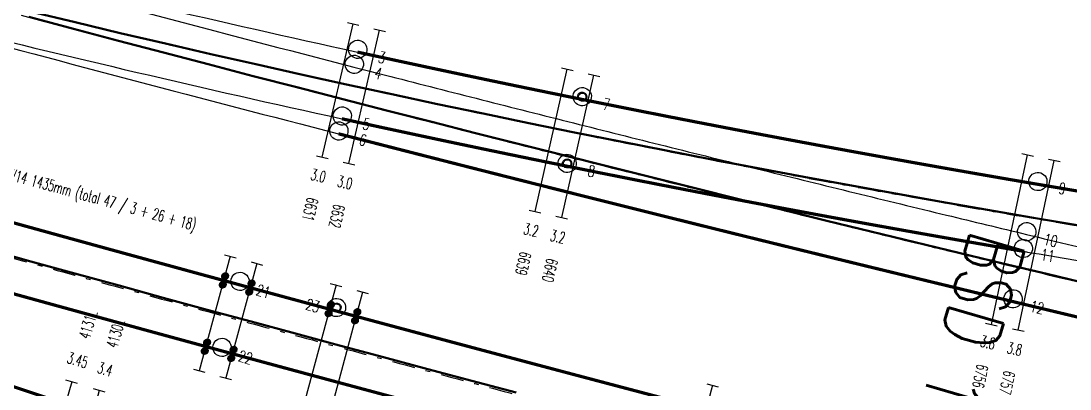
# Model space of a CAD drawing. Extents: x 2687065 to 2691361, y 1253360 to 1255888.
# Drawn here: x 2689300.97 to 2689323.92, y 1254915.55 to 1254923.6 of the extents above; entities that cross this region are included whole.
import ezdxf
from ezdxf.enums import TextEntityAlignment as Align

# ---------------------------------------------------------------- set-up
doc = ezdxf.new("R2010")
doc.units = 0
doc.header["$MEASUREMENT"] = 0
doc.linetypes.add('STRICHPUNKT', pattern=[1, 0.5, -0.25, 0, -0.25])
for name, color, linetype in [('A-GL-0015-_____', 1, 'STRICHPUNKT'), ('A-HS-0016-_____', 1, 'STRICHPUNKT'), ('A-HS-0017-_____', 1, 'STRICHPUNKT'), ('A-N1-0017-_____', 1, 'STRICHPUNKT'), ('BS-TR-A-Gleisstrang-LinieGeometrie', 7, 'Continuous'), ('BS-TR-A-Weiche-Kurzbezeichnung', 7, 'Continuous'), ('L-GL-0015-_____', 2, 'Continuous'), ('L-HS-0016-_____', 4, 'Continuous'), ('L-HS-0017-_____', 4, 'Continuous'), ('L-N1-0017-_____', 3, 'Continuous'), ('L-ST-0015-_____', 7, 'Continuous'), ('L-ST-0017-_____', 7, 'Continuous'), ('P-OF-0015-_____', 7, 'Continuous'), ('S-ON-0015-_____', 7, 'Continuous'), ('S-ON-0016-_____', 7, 'Continuous'), ('S-ON-0017-_____', 7, 'Continuous'), ('T-00', 7, 'Continuous'), ('T-SS-0015-_____', 7, 'Continuous'), ('T-SS-0016-_____', 7, 'Continuous'), ('T-SS-0017-_____', 7, 'Continuous'), ('T-ST', 7, 'Continuous')]:
    doc.layers.add(name, color=color, linetype=linetype)
doc.layers.get('P-OF-0015-_____').off()
doc.styles.add('R6', font='simplex.shx', dxfattribs={"width": 0.6})
doc.styles.add('R7', font='simplex.shx', dxfattribs={"width": 0.7})
doc.styles.add('SUPPRIME', font='simplex.shx', dxfattribs={"width": 0.75})

# ---------------------------------------------------------------- blocks, each defined once
blk = doc.blocks.new('WeiVlpSchwelleL')
at = {"color": 7}
for p, q in [((-0.4999999999999905, -0.1300000000000073), (-0.4999999999999832, 0.1299999999999694)), ((0.5000000000000135, -0.130000000000005), (0.5000000000000135, 0.1299999999999717))]:
    blk.add_line(p, q, dxfattribs=at)
at = {"color": 0, "linetype": 'ByBlock', "lineweight": -2}
blk.add_line((-0.4999999999999868, -1.183033536314004e-14), (0.5000000000000118, 4.669396854307774e-15), dxfattribs=at)
at = {"style": 'R6', "width": 0.6}
blk.add_attdef('LAENGE', text='', height=0.25, rotation=89.99999999999999, dxfattribs=at).set_placement((-1.229737067022953, 0.007106245459261308, 6e-06), align=Align.MIDDLE)
at = {"style": 'R6', "width": 0.6, "flags": 1}
for tag, p in [('WVP-SKML', (-5, 0, 2e-06)), ('WVP-SKMR', (3, 0, 2e-06))]:
    blk.add_attdef(tag, text='', height=0.25, rotation=180, dxfattribs=at).set_placement(p, align=Align.MIDDLE_CENTER)
at = {"style": 'R6', "width": 0.6}
blk.add_attdef('BEZEICHNUNG', text='', height=0.25, rotation=180, dxfattribs=at).set_placement((-2.249999999999987, -5.373479439185756e-14, 2), align=Align.MIDDLE_LEFT)
at = {"style": 'R6', "width": 0.6, "flags": 1}
blk.add_attdef('VERSCHIEBUNG', text='', height=0.25, rotation=180, dxfattribs=at).set_placement((-1.470197398034461, -5.373479439185758e-14, 2), align=Align.MIDDLE_LEFT)
for tag, p in [('VERKLINKS', (-0.8749999999999833, -5.426408495180606e-14, 2e-06)), ('VERKRECHTS', (0.8611075787621026, -8.736039560677224e-05, 2e-06))]:
    blk.add_attdef(tag, text='', height=0.25, rotation=180, dxfattribs=at).set_placement(p, align=Align.MIDDLE)
at = {"color": 1, "extrusion": (-1, -6.123233995736769e-17, 1.224646799147353e-16), "style": 'R6', "width": 0.6, "flags": 8}
blk.add_attdef('WVP-ANL', text='', height=0.25, rotation=270, dxfattribs=at).set_placement((1.179971919316135e-14, -7.187955122291877e-15, 0.4999999999999868), align=Align.MIDDLE)
at = {"color": 1, "extrusion": (1, -1.608122649676636e-16, 1.224646799147353e-16), "style": 'R6', "width": 0.6, "flags": 8}
blk.add_attdef('WVP-ANR', text='', height=0.25, rotation=270, dxfattribs=at).set_placement((-1.65451836612779e-14, -4.265120563609635e-14, 0.50000000000001), align=Align.MIDDLE)
blk = doc.blocks.new('st_Norm_a')
at = {"color": 0, "linetype": 'ByBlock', "lineweight": -2}
blk.add_circle((0, 0, 1), 0.2, dxfattribs=at)
at = {"layer": 'T-ST', "color": 0, "linetype": 'ByBlock', "lineweight": -2, "style": 'R7', "width": 0.7}
blk.add_attdef('WVP-STNR', text='', height=0.25, dxfattribs=at).set_placement((0.55, 0), align=Align.MIDDLE)
blk = doc.blocks.new('VisualisierungSpannklemmeGelb')
at = {"linetype": 'ByBlock', "lineweight": -2}
h = blk.add_hatch(dxfattribs=at)
h.set_pattern_fill('ANSI31', color=0, scale=0.005, style=0)
h.set_pattern_definition([(45, (-0.0965000000000017, 1.706967900361178e-15), (-0.0004419417382415922, 0.0004419417382415923), [])])
h.paths.add_polyline_path([(-0.0215000000000017, 1.706967900361178e-15, 1), (-0.1715000000000017, 1.706967900361178e-15, 1)])
h = blk.add_hatch(dxfattribs=at)
h.set_pattern_fill('ANSI31', color=0, scale=0.005, style=0)
h.set_pattern_definition([(45, (0.09649999999999831, 1.706967900361178e-15), (-0.0004419417382415922, 0.0004419417382415923), [])])
h.paths.add_polyline_path([(0.1714999999999983, 1.706967900361178e-15, 1), (0.02149999999999831, 1.706967900361178e-15, 1)])
blk = doc.blocks.new('pla_Bef-WsSkl1K')
blk.add_lwpolyline([(-0.1, -0.1), (0.1, -0.1), (0.1, 0.1), (-0.1, 0.1)], close=True)
at = {"layer": 'T-00'}
blk.add_blockref('VisualisierungSpannklemmeGelb', (0, 0), dxfattribs=at)
at = {"style": 'R7', "width": 0.7}
blk.add_attdef('WVP-PLNR', text='', height=0.2, dxfattribs=at).set_placement((0, 0), align=Align.MIDDLE_LEFT)
at = {"style": 'R7', "width": 0.7, "flags": 1}
for tag, p in [('WVP-PLDI', (0.4400000000000003, -0.2)), ('WVP-PLSP', (0.4771428571428575, -0.4)), ('WVP-PLFK', (0.4714285714285725, -0.6))]:
    blk.add_attdef(tag, text='', height=0.2, dxfattribs=at).set_placement(p, align=Align.MIDDLE)
blk = doc.blocks.new('st_Isol6_a')
at = {"color": 0, "linetype": 'ByBlock', "lineweight": -2}
for radius in [0.2, 0.1, 0.08]:
    blk.add_circle((0, 0, 1), radius, dxfattribs=at)
at = {"layer": 'T-ST', "color": 0, "linetype": 'ByBlock', "lineweight": -2, "style": 'R7', "width": 0.7, "flags": 8}
blk.add_attdef('WVP-STNR', text='', height=0.25, dxfattribs=at).set_placement((0.55, 0), align=Align.MIDDLE)
blk = doc.blocks.new('WeiVlpSchwelleR')
at = {"color": 7}
for p, q in [((-0.4999999999999886, -0.1300000000000048), (-0.4999999999999886, 0.1299999999999719)), ((0.5000000000000153, -0.1300000000000075), (0.5000000000000082, 0.1299999999999692))]:
    blk.add_line(p, q, dxfattribs=at)
at = {"color": 0, "linetype": 'ByBlock', "lineweight": -2}
blk.add_line((0.5000000000000118, -1.201402631621339e-14), (-0.4999999999999868, 4.853087807381139e-15), dxfattribs=at)
at = {"style": 'R6', "width": 0.6}
blk.add_attdef('LAENGE', text='', height=0.25, rotation=90, dxfattribs=at).set_placement((1.229737067022978, 0.007106245459260857, 6e-06), align=Align.MIDDLE)
at = {"style": 'R6', "width": 0.6, "flags": 1}
for tag, p in [('WVP-SKML', (-3, -5.426215032855453e-14, 2e-06)), ('WVP-SKMR', (5, -5.426215032855453e-14, 2e-06))]:
    blk.add_attdef(tag, text='', height=0.25, rotation=180, dxfattribs=at).set_placement(p, align=Align.MIDDLE_CENTER)
for tag, rotation, p in [('VERKLINKS', 180, (-0.8611075787620777, -8.73603956063954e-05, 2e-06)), ('VERKRECHTS', 179.9999999999973, (0.8750000000000082, -5.459328261269093e-14, 2e-06))]:
    blk.add_attdef(tag, text='', height=0.25, rotation=rotation, dxfattribs=at).set_placement(p, align=Align.MIDDLE)
at = {"color": 1, "extrusion": (-1, 1.836970198721029e-16, 1.224646799147353e-16), "style": 'R6', "width": 0.6, "flags": 8}
blk.add_attdef('WVP-ANL', text='', height=0.25, rotation=270, dxfattribs=at).set_placement((1.829950611378862e-14, -6.12323399573665e-17, 0.4999999999999904), align=Align.MIDDLE)
at = {"style": 'R6', "width": 0.6, "flags": 1}
blk.add_attdef('VERSCHIEBUNG', text='', height=0.25, rotation=179.9999999999999, dxfattribs=at).set_placement((1.75503510535756, -5.395683899678261e-14, 2.000000000057511e-06), align=Align.MIDDLE_LEFT)
at = {"color": 1, "extrusion": (1, -1.83697019872103e-16, 3.374459510989179e-32), "style": 'R6', "width": 0.6, "flags": 8}
blk.add_attdef('WVP-ANR', text='', height=0.25, rotation=270, dxfattribs=at).set_placement((-1.90594986648479e-14, -7.137320858570557e-15, 0.5000000000000118), align=Align.MIDDLE)
at = {"style": 'R6', "width": 0.6}
blk.add_attdef('BEZEICHNUNG', text='', height=0.25, rotation=180, dxfattribs=at).set_placement((3.371428571428583, -5.426215032855453e-14, 2.000000000057511e-06), align=Align.MIDDLE_LEFT)

msp = doc.modelspace()

# ---------------------------------------------------------------- linework, layer by layer
at = {"layer": 'A-GL-0015-_____', "extrusion": (0.01804329580227478, 0.0724631591215498, 0.9972078670200696), "elevation": 139912.5850883046, "flags": 128}
msp.add_lwpolyline([(-2306375.860925438, -1862282.304916803, 0.003607865654043509), (-2306388.834824676, -1862281.695972341, 0.0005778882366978131), (-2306390.938590927, -1862281.614882477, 0.0005640373837236005), (-2306393.04253691, -1862281.538597507, 0.0005501865310880182), (-2306395.146647687, -1862281.467001255, 0.0005363356787352098), (-2306397.2509091, -1862281.399977494, 0.0005224848264887163), (-2306399.355307747, -1862281.337409949, 0.000508633974426861), (-2306401.459830968, -1862281.279182303, 0.0004947831227551143), (-2306403.564466825, -1862281.2251782, 0.0004809322710308942), (-2306405.669204077, -1862281.175281247, 0.0004670814196756011), (-2306407.774032172, -1862281.129375021, 0.0004532305682466667), (-2306409.878941214, -1862281.087343066, 0.0004393797171654458), (-2306411.983921956, -1862281.049068903, 0.000425528866205388), (-2306414.088965773, -1862281.014436027, 0.0004116780155718247), (-2306416.194064645, -1862280.983327911, 0.0003978271650381603), (-2306418.299211137, -1862280.955628012, 0.0003839763143777667), (-2306420.404398384, -1862280.931219766, 0.0003701254642280183), (-2306422.509620063, -1862280.909986597, 0.0003562746139303033), (-2306424.614870382, -1862280.891811915, 0.000342423763905985), (-2306426.720144058, -1862280.87657912, 0.0003285729141444139), (-2306428.825436292, -1862280.864171602, 0.0003147220642029705), (-2306430.93074276, -1862280.85447274, 0.000300871214719114), (-2306433.036059585, -1862280.84736591, 0.0002870203650340875), (-2306435.141383322, -1862280.84273448, 0.0002731695155693189), (-2306437.246710938, -1862280.840461815, 0.0002593186663141821), (-2306439.352039791, -1862280.840431275, 0.0002454678170420386), (-2306441.457367611, -1862280.842526217, 0.0002316169679582705), (-2306443.562692484, -1862280.846629998, 0.000217766119052233), (-2306445.668012826, -1862280.852625972, 0.0002039152698813173), (-2306447.773327372, -1862280.860397492, 0.0001900644212988732), (-2306449.878635147, -1862280.869827912, 0.0001762135724302912), (-2306451.983935457, -1862280.880800585, 0.0001623627236969281), (-2306454.08922786, -1862280.893198865, 0.0001485118746561659), (-2306456.194512154, -1862280.906906107, 0.0001346610261611838), (-2306458.299788353, -1862280.921805665, 0.0001208101782019989), (-2306460.405056668, -1862280.937780896, 0.0001069593294711759), (-2306462.510317494, -1862280.954715158, 9.310848082247697e-05), (-2306464.615571377, -1862280.972491808, 7.925763224524444e-05), (-2306466.720819011, -1862280.990994205, 6.540678372883944e-05), (-2306468.826060446, -1862281.010163099, 6.111675872858242e-05), (-2306471.026168179, -1862281.03068374, 6.111675872858242e-05)], format="xyb", dxfattribs=at)
at = {"layer": 'A-HS-0016-_____', "extrusion": (0.01187098449345872, 0.06030678037094123, 0.9981092986083474), "elevation": 108058.6567406981, "flags": 128}
msp.add_lwpolyline([(-2396314.967002189, -1747350.58361927, -0.01327377950092255), (-2396288.598400616, -1747353.620325998)], format="xyb", dxfattribs=at)
at = {"layer": 'A-HS-0017-_____', "extrusion": (0.007932368220953155, 0.05957805118444077, 0.9981921324832567), "elevation": 96552.05318200357, "flags": 128}
msp.add_lwpolyline([(-2500143.770633104, -1595958.177352654, 0.005561663456612552), (-2500162.895219587, -1595955.677917905, 0.0005904415350529665), (-2500164.952388998, -1595955.434773763, 0.0005766940764613905), (-2500167.01012039, -1595955.196432267, 0.0005629466180862063), (-2500169.068389705, -1595954.962781533, 0.0005491991599312885), (-2500171.127173657, -1595954.73370956, 0.0005354517020494657), (-2500173.18644971, -1595954.509104245, 0.0005217042441526011), (-2500175.246196067, -1595954.288853377, 0.0005079567865400952), (-2500177.306391642, -1595954.072844652, 0.0004942093292015613), (-2500179.367016051, -1595953.860965672, 0.0004804618721267446), (-2500181.428049588, -1595953.653103953, 0.000466714414975924), (-2500183.489473207, -1595953.449146926, 0.0004529669581778496), (-2500185.55126278, -1595953.248989383)], format="xyb", dxfattribs=at)
at = {"layer": 'A-N1-0017-_____', "extrusion": (0.007932368220953155, 0.05957805118444077, 0.9981921324832567), "elevation": 96552.0531820036, "flags": 128}
msp.add_lwpolyline([(-2500143.770633104, -1595958.177352654, 0.01520250774616116), (-2500162.932191363, -1595956.047990218, 0.001605019221573569), (-2500164.9705563, -1595955.890723822, 0.001591607687177336), (-2500167.009885074, -1595955.74649232, 0.001578196153257856), (-2500169.050087289, -1595955.615192159, 0.001564784619973102), (-2500171.091074595, -1595955.496719127, 0.001551373087257246), (-2500173.132760678, -1595955.390968377, 0.001537961555101283), (-2500175.175061239, -1595955.297834455, 0.001524550023495265), (-2500177.217893991, -1595955.217211328, 0.001511138492429794), (-2500179.261181705, -1595955.149009224, 0.0004956217801453381), (-2500181.392436054, -1595955.086540687, 0.0004810373913329801), (-2500183.523808379, -1595955.028235283, 0.0004664530025032431), (-2500185.655284529, -1595954.973960656)], format="xyb", dxfattribs=at)
at = {"layer": 'BS-TR-A-Gleisstrang-LinieGeometrie', "color": 2, "lineweight": 50, "true_color": 0xffff00}
for points in [[(2689301.16456294, 1254923.80606393, 454.419244802335), (2689302.15166796, 1254923.5685923, 454.424538806099), (2689303.13952819, 1254923.33428214, 454.429672497148), (2689304.12813351, 1254923.10313586, 454.434645875868), (2689305.11747379, 1254922.87515583, 454.43945894263), (2689306.10753889, 1254922.65034438, 454.4441116977951), (2689307.09831866, 1254922.42870382, 454.448604141709), (2689308.08980294, 1254922.21023642, 454.4529362747099), (2689309.08198157, 1254921.99494441, 454.457108097121), (2689309.08198, 1254921.99495, 454.4571099999999), (2689310.08104318, 1254921.78154367, 454.4611460301099), (2689311.08078585, 1254921.57134355, 454.465047076165), (2689312.08119495, 1254921.3643384, 454.468918534309), (2689313.08225755, 1254921.16051692, 454.4727788893341), (2689314.08396081, 1254920.95986776, 454.476628141239), (2689315.08629206, 1254920.76237951, 454.480466290036), (2689316.08923869, 1254920.56804069, 454.484293335733), (2689317.09278827, 1254920.37683977, 454.488109278312), (2689318.09692845, 1254920.18876518, 454.491914117781), (2689319.10164701, 1254920.00380528, 454.495707854141), (2689320.10693187, 1254919.82194839, 454.4994904874019), (2689321.11277103, 1254919.64318275, 454.503262017554), (2689322.11915264, 1254919.46749658, 454.507022444597), (2689323.12606496, 1254919.29487804, 454.510771768552), (2689324.13349637, 1254919.12531523, 454.5145099893979)], [(2689301.13594359, 1254923.68530681, 454.428973651058), (2689302.11751197, 1254923.4248347, 454.436113275878), (2689303.09938477, 1254923.1655125, 454.443252900698), (2689304.08156065, 1254922.90734057, 454.450392525517), (2689305.06403826, 1254922.65031926, 454.457532150337), (2689306.04681625, 1254922.39444894, 454.464671775157), (2689307.02989327, 1254922.13972995, 454.471811399977), (2689308.01326798, 1254921.88616263, 454.478951024797), (2689308.99693903, 1254921.63374734, 454.486090649616), (2689308.99694, 1254921.63375, 454.48609), (2689309.95642055, 1254921.38872819, 454.4930519788469), (2689310.91617726, 1254921.14479038, 454.500013957694), (2689311.87620587, 1254920.90192481, 454.5069759365419), (2689312.83650214, 1254920.66011972, 454.513937915389), (2689313.79706186, 1254920.41936334, 454.520899894236), (2689314.75788089, 1254920.17964387, 454.5278618730829), (2689315.71895509, 1254919.94094952, 454.53482385193), (2689316.6802804, 1254919.70326848, 454.541785830777), (2689317.64185276, 1254919.46658892, 454.548747809625), (2689318.60366818, 1254919.23089901, 454.555709788472), (2689319.56572268, 1254918.99618692, 454.562671767319), (2689320.52801234, 1254918.76244079, 454.569633746166), (2689321.49053325, 1254918.52964876, 454.576595725013), (2689322.45328156, 1254918.29779897, 454.583557703861), (2689323.41625345, 1254918.06687953, 454.590519682708), (2689324.37944512, 1254917.83687855, 454.597481661555)], [(2689300.21866139, 1254918.6056036, 454.730715361295), (2689301.18262774, 1254918.33960365, 454.735093440708), (2689302.14684267, 1254918.07450618, 454.739328660835), (2689303.11130204, 1254917.81029938, 454.743421021935), (2689304.07600173, 1254917.54697142, 454.7473705242591), (2689305.04093766, 1254917.28451045, 454.751177168049), (2689306.00610578, 1254917.02290461, 454.754840953537), (2689306.97150207, 1254916.76214205, 454.758361880948), (2689307.93712255, 1254916.50221089, 454.761739950498), (2689308.90296326, 1254916.24309926, 454.764975162394), (2689309.86902028, 1254915.98479526, 454.768067516833), (2689310.83528971, 1254915.727287, 454.771017014004), (2689311.80176769, 1254915.47056257, 454.7738236540901)]]:
    msp.add_polyline3d(points, dxfattribs=at)
at = {"layer": 'L-GL-0015-_____', "lineweight": 70, "extrusion": (0.01804329580227478, 0.0724631591215498, 0.9972078670200696), "const_width": 0.06999999999999999, "elevation": 139912.5850883046, "flags": 128}
for points in [[(-2306391.791681806, -1862282.333877219, 0.0003426647112243681), (-2306393.068867069, -1862282.28813518, 0.0005501865310880239), (-2306395.171328242, -1862282.216595059, 0.0005363356787351854), (-2306397.273981464, -1862282.14962252, 0.0005224848264886795), (-2306399.376813349, -1862282.087101558, 0.0005086339744266406), (-2306401.479811253, -1862282.028916114, 0.0004947831227551569), (-2306403.582963248, -1862281.974950087, 0.0004809322710310534), (-2306405.68625811, -1862281.925087329, 0.0003747223919339519), (-2306407.373754346, -1862281.887971235, 0.0003747223919339519)], [(-2306391.737368735, -1862280.834860791, 0.0003425570477723124), (-2306393.01620675, -1862280.789059834, 0.000550186531088028), (-2306395.121967132, -1862280.717407451, 0.0005363356787351889), (-2306397.227836736, -1862280.650332467, 0.0005224848264886707), (-2306399.333802145, -1862280.587718339, 0.000508633974426637), (-2306401.439850684, -1862280.529448492, 0.0004947831227551638), (-2306403.5459704, -1862280.475406313, 0.0004809322710310472), (-2306405.652150045, -1862280.425475166, 0.0003747962225624069), (-2306407.342227003, -1862280.388302559, 0.0003747962225624069)], [(-2306407.373754346, -1862281.887971235, 9.235901196704271e-05), (-2306407.789685293, -1862281.879211656, 0.0004532305682465751), (-2306409.893234915, -1862281.837206847, 0.000439379717165602), (-2306411.996897736, -1862281.798956648, 0.0004255288662052461), (-2306414.100665139, -1862281.764344771, 0.0004116780155720083), (-2306416.204529112, -1862281.733254904, 0.0003978271650381284), (-2306418.308482227, -1862281.705570707, 0.0003839763143777807), (-2306420.412517622, -1862281.681175816, 0.0002611255841335108), (-2306421.896976752, -1862281.665879984, 0.0002611255841335108)], [(-2306407.342227003, -1862280.388302559, 9.228518081283511e-05), (-2306407.758379049, -1862280.379538385, 0.0004532305682465876), (-2306409.864647512, -1862280.337479285, 0.0004393797171655864), (-2306411.970946176, -1862280.299181159, 0.0004255288662052326), (-2306414.077266406, -1862280.264527282, 0.0004116780155720197), (-2306416.183600176, -1862280.233400918, 0.0003978271650381287), (-2306418.289940048, -1862280.205685316, 0.0003839763143777837), (-2306420.396279145, -1862280.181263715, 0.0002613263125194674), (-2306421.883447266, -1862280.165940567, 0.0002613263125194674)]]:
    msp.add_lwpolyline(points, format="xyb", dxfattribs=at)
at = {"layer": 'L-HS-0016-_____', "lineweight": 70, "extrusion": (0.01187098449345872, 0.06030678037094123, 0.9981092986083474), "const_width": 0.07000000000000002, "elevation": 108058.6567406982, "flags": 128}
msp.add_lwpolyline([(-2396304.484818188, -1747352.375513391, -0.005200939503493647), (-2396294.17319627, -1747353.616227451, -0.002764152994904981), (-2396288.703952504, -1747354.362861384, -0.01327377950092238)], format="xyb", dxfattribs=at)
at = {"layer": 'L-HS-0017-_____', "extrusion": (0.007932368220953155, 0.05957805118444077, 0.9981921324832567), "flags": 128}
for points, elevation in [([(-2500143.876091619, -1595958.919901307, 0.005287449519218353), (-2500162.040774897, -1595956.53578584, 0.005287449519218353)], 96552.05318200358), ([(-2500143.665174589, -1595957.434804001, 0.005298242491489402), (-2500161.898504227, -1595955.042079048, 0.005298242491489402)], 96552.0531820036), ([(-2500162.040774897, -1595956.53578584, 0.0002742058736735242), (-2500162.984134317, -1595956.422628702, 0.000590441535052962), (-2500165.039541793, -1595956.179692813, 0.0005766940764613335), (-2500167.095554593, -1595955.941550377, 0.0005629466180863592), (-2500169.152145847, -1595955.708090132, 0.000549199159931255), (-2500171.209292307, -1595955.479200357, 0.0005354517020492682), (-2500173.266971475, -1595955.254769213, 0.0005217042441527311), (-2500175.325161592, -1595955.034684756, 0.0004407837395036178), (-2500177.111573283, -1595954.847139262, 0.0004407837395036178)], 96552.05318200358), ([(-2500177.111573283, -1595954.847139262, 6.717303170093074e-05), (-2500177.383841605, -1595954.818834936, 0.0004942093292016112), (-2500179.442991162, -1595954.607107604, 0.000480461872126878), (-2500181.502590588, -1595954.399390519, 0.0004667144149759619), (-2500183.562620868, -1595954.195571349, 0.0004529669581777714), (-2500185.623055431, -1595953.995545352, 0.0001287569693208648), (-2500186.22728475, -1595953.937595043, 0.0001287569693208648)], 96552.05318200358)]:
    msp.add_lwpolyline(points, format="xyb", dxfattribs=dict(at, elevation=elevation))
at = {"layer": 'L-HS-0017-_____', "lineweight": 70, "extrusion": (0.007932368220953155, 0.05957805118444077, 0.9981921324832567), "const_width": 0.07, "flags": 128}
for points, elevation in [([(-2500161.898504227, -1595955.042079048, 0.0002634132033126763), (-2500162.806304856, -1595954.933207109, 0.0005904415350529674), (-2500164.865236202, -1595954.689854714, 0.000576694076461347), (-2500166.924686186, -1595954.451314158, 0.0005629466180863559), (-2500168.984633564, -1595954.217472933, 0.0005491991599312746), (-2500171.045055008, -1595953.988218764, 0.0005354517020492733), (-2500173.105927946, -1595953.763439276, 0.000521704244152742), (-2500175.167230542, -1595953.543021998, 0.0004537151450862355), (-2500177.008763121, -1595953.349737819, 0.0004537151450862355)], 96552.05318200358), ([(-2500177.008763121, -1595953.349737819, 5.424162880653132e-05), (-2500177.228941679, -1595953.326854368, 0.0004942093292016169), (-2500179.29104094, -1595953.11482374, 0.0004804618721268924), (-2500181.353508587, -1595952.906817386, 0.0004667144149759741), (-2500183.416325546, -1595952.702722503, 0.0004529669581777699), (-2500185.479470129, -1595952.502433414, 0.0001285933059687776), (-2500186.083695631, -1595952.444483272, 0.0003166872211605722), (-2500187.571855117, -1595952.303094041, 0.0004311446533845868), (-2500189.664545995, -1595952.107426377, 0.0004170087615903148), (-2500191.757523562, -1595951.915312713, 8.458459181136973e-05), (-2500192.196983093, -1595951.875419413, 8.458459181136973e-05)], 96552.0531820036)]:
    msp.add_lwpolyline(points, format="xyb", dxfattribs=dict(at, elevation=elevation))
at = {"layer": 'L-N1-0017-_____', "extrusion": (0.007932368220953155, 0.05957805118444077, 0.9981921324832567), "flags": 128}
for points, elevation in [([(-2500143.876089024, -1595958.919901675, 0.01447307323375306), (-2500162.072533853, -1595956.870916684, 0.01447307323375306)], 96552.05318200358), ([(-2500143.665177184, -1595957.434803633, 0.01445760805018004), (-2500161.928305614, -1595955.377737899, 0.01445760805018004)], 96552.0531820036), ([(-2500177.086511958, -1595954.471514432, 7.749980623857898e-05), (-2500177.190602441, -1595954.467708046, 0.001511138492429815), (-2500179.238427237, -1595954.399354481, 0.0004956217801451797), (-2500181.371205597, -1595954.336841235, 0.0004810373913329748), (-2500183.504020494, -1595954.278496369, 0.0004664530025033269), (-2500185.636892629, -1595954.224186197, 0.0001587303056749067), (-2500186.243680425, -1595954.209467222, 0.0001587303056749067)], 96552.0531820036)]:
    msp.add_lwpolyline(points, format="xyb", dxfattribs=dict(at, elevation=elevation))
at = {"layer": 'L-N1-0017-_____', "lineweight": 70, "extrusion": (0.007932368220953155, 0.05957805118444077, 0.9981921324832567), "const_width": 0.07, "flags": 128}
for points, elevation in [([(-2500162.072533853, -1595956.870916684, 0.0007292740524109034), (-2500162.992329259, -1595956.795575286, 0.001605019221573418), (-2500165.025849062, -1595956.638682852, 0.001591607687177413), (-2500167.060414922, -1595956.494788206, 0.00157819615325786), (-2500169.095892335, -1595956.363792117, 0.001564784619972911), (-2500171.132193188, -1595956.245591119, 0.001551373087257244), (-2500173.169231393, -1595956.14008111, 0.001537961555101254), (-2500175.206922871, -1595956.047157374, 0.001497668340066002), (-2500177.209241711, -1595955.968025364, 0.001497668340066002)], 96552.05318200358), ([(-2500161.928305614, -1595955.377737899, 0.0007447360090452279), (-2500162.872053466, -1595955.300405151, 0.001605019221573398), (-2500164.915263537, -1595955.142764792, 0.001591607687177439), (-2500166.959355225, -1595954.998196433, 0.001578196153257899), (-2500169.004282243, -1595954.8665922, 0.001564784619972892), (-2500171.049956004, -1595954.747847134, 0.001551373087257248), (-2500173.096289963, -1595954.641855643, 0.001537961555101261), (-2500175.143199608, -1595954.548511536, 0.001447050046887265), (-2500177.086511958, -1595954.471514432, 0.001447050046887265)], 96552.0531820036), ([(-2500177.209241711, -1595955.968025364, 2.688162093876412e-05), (-2500177.24518554, -1595955.966714612, 0.00151113849242981), (-2500179.283936174, -1595955.898663967, 0.0004956217801451799), (-2500181.413666511, -1595955.836240138, 0.0004810373913329901), (-2500183.543596264, -1595955.777974198, 0.0004664530025033346), (-2500185.673676429, -1595955.723735114, 0.0001589797447233721), (-2500186.280531612, -1595955.709014787, 0.00175204342453125), (-2500192.968585946, -1595955.572359344, 0.001911023701559961)], 96552.05318200358)]:
    msp.add_lwpolyline(points, format="xyb", dxfattribs=dict(at, elevation=elevation))

# ---------------------------------------------------------------- block references
at = {"layer": 'L-ST-0015-_____', "color": 7, "extrusion": (0.01804329580227478, 0.0724631591215498, 0.9972078670200696)}
ref = msp.add_blockref('st_Norm_a', (-2306407.373754346, -1862281.887971235, 139912.5850883046), dxfattribs=dict(at, rotation=178.7829356084318))
ref.add_attrib('WVP-STNR', '21', dxfattribs={"layer": 'T-ST', "color": 0, "linetype": 'ByBlock', "lineweight": -2, "extrusion": (0.01804329580227478, 0.0724631591215498, 0.9972078670200696), "height": 0.25, "rotation": 178.7829356068171, "style": 'R7', "width": 0.7}).set_placement((-2306407.923630266, -1862281.876289134, 139912.5850883046), align=Align.MIDDLE)
ref = msp.add_blockref('st_Isol6_a', (-2306409.562137754, -1862281.843565389, 139912.5850883046), dxfattribs=dict(at, rotation=178.8916262688181))
ref.add_attrib('WVP-STNR', '23', dxfattribs={"layer": 'T-ST', "color": 0, "linetype": 'ByBlock', "lineweight": -2, "extrusion": (0.01804329580227478, 0.0724631591215498, 0.9972078670200696), "height": 0.25, "rotation": 178.8916262678732, "style": 'R7', "width": 0.6999999999999998}).set_placement((-2306409.048617853, -1862281.834349758, 139912.5850883046), align=Align.MIDDLE)
ref = msp.add_blockref('st_Norm_a', (-2306407.342227003, -1862280.388302559, 139912.5850883046), dxfattribs=dict(at, rotation=178.7829525291621))
ref.add_attrib('WVP-STNR', '22', dxfattribs={"layer": 'T-ST', "color": 0, "linetype": 'ByBlock', "lineweight": -2, "extrusion": (0.01804329580227478, 0.0724631591215498, 0.9972078670200696), "height": 0.2499999999999999, "rotation": 178.7829525338213, "style": 'R7', "width": 0.7000000000000002}).set_placement((-2306407.892102927, -1862280.37662062, 139912.5850883046), align=Align.MIDDLE)
at = {"layer": 'L-ST-0017-_____', "color": 7, "extrusion": (0.007932368220953155, 0.05957805118444077, 0.9981921324832567)}
ref = msp.add_blockref('st_Norm_a', (-2500162.072533853, -1595956.870916684, 96552.05318200358), dxfattribs=dict(at, rotation=175.2337285538305))
ref.add_attrib('WVP-STNR', '3', dxfattribs={"layer": 'T-ST', "color": 0, "linetype": 'ByBlock', "lineweight": -2, "extrusion": (0.007932368220953155, 0.05957805118444077, 0.9981921324832567), "height": 0.25, "rotation": 175.233728548484, "style": 'R7', "width": 0.7000000000000001}).set_placement((-2500162.620631923, -1595956.825216514, 96552.05318200358), align=Align.MIDDLE)
ref = msp.add_blockref('st_Norm_a', (-2500162.040774897, -1595956.53578584, 96552.05318200358), dxfattribs=dict(at, rotation=173.1285586901809))
ref.add_attrib('WVP-STNR', '4', dxfattribs={"layer": 'T-ST', "color": 0, "linetype": 'ByBlock', "lineweight": -2, "extrusion": (0.007932368220953155, 0.05957805118444077, 0.9981921324832567), "height": 0.25, "rotation": 173.1285586975287, "style": 'R7', "width": 0.6999999999999998}).set_placement((-2500162.586824302, -1595956.469982745, 96552.05318200358), align=Align.MIDDLE)
ref = msp.add_blockref('st_Isol6_a', (-2500167.079273429, -1595956.49351531, 96552.0531820036), dxfattribs=dict(at, rotation=176.1402293888524))
ref.add_attrib('WVP-STNR', '7', dxfattribs={"layer": 'T-ST', "color": 0, "linetype": 'ByBlock', "lineweight": -2, "extrusion": (0.007932368220953155, 0.05957805118444077, 0.9981921324832567), "height": 0.25, "rotation": 176.1402293865388, "style": 'R7', "width": 0.7}).set_placement((-2500167.628025913, -1595956.45649219, 96552.05318200358), align=Align.MIDDLE)
ref = msp.add_blockref('st_Norm_a', (-2500161.928305614, -1595955.377737899, 96552.0531820036), dxfattribs=dict(at, rotation=175.2301849363263))
ref.add_attrib('WVP-STNR', '5', dxfattribs={"layer": 'T-ST', "color": 0, "linetype": 'ByBlock', "lineweight": -2, "extrusion": (0.007932368220953155, 0.05957805118444077, 0.9981921324832567), "height": 0.25, "rotation": 175.230184931425, "style": 'R7', "width": 0.7000000000000001}).set_placement((-2500162.476400856, -1595955.33200383, 96552.05318200358), align=Align.MIDDLE)
ref = msp.add_blockref('st_Norm_a', (-2500161.898504227, -1595955.042079048, 96552.0531820036), dxfattribs=dict(at, rotation=173.1310321879251))
ref.add_attrib('WVP-STNR', '6', dxfattribs={"layer": 'T-ST', "color": 0, "linetype": 'ByBlock', "lineweight": -2, "extrusion": (0.007932368220953155, 0.05957805118444077, 0.9981921324832567), "height": 0.25, "rotation": 173.1310321930966, "style": 'R7', "width": 0.7}).set_placement((-2500162.444556472, -1595954.976299526, 96552.05318200358), align=Align.MIDDLE)
ref = msp.add_blockref('st_Isol6_a', (-2500166.945469274, -1595954.999134405, 96552.05318200358), dxfattribs=dict(at, rotation=176.1344002175879))
ref.add_attrib('WVP-STNR', '8', dxfattribs={"layer": 'T-ST', "color": 0, "linetype": 'ByBlock', "lineweight": -2, "extrusion": (0.007932368220953155, 0.05957805118444077, 0.9981921324832567), "height": 0.25, "rotation": 176.1344002124116, "style": 'R7', "width": 0.7}).set_placement((-2500167.494217988, -1595954.962055455, 96552.05318200358), align=Align.MIDDLE)
ref = msp.add_blockref('st_Norm_a', (-2500177.209241711, -1595955.968025364, 96552.05318200358), dxfattribs=dict(at, rotation=177.9084579942583))
ref.add_attrib('WVP-STNR', '9', dxfattribs={"layer": 'T-ST', "color": 0, "linetype": 'ByBlock', "lineweight": -2, "extrusion": (0.007932368220953155, 0.05957805118444077, 0.9981921324832567), "height": 0.25, "rotation": 177.9084579915586, "style": 'R7', "width": 0.7000000000000001}).set_placement((-2500177.758875297, -1595955.94795246, 96552.05318200357), align=Align.MIDDLE)
ref = msp.add_blockref('st_Norm_a', (-2500177.111573283, -1595954.847139262, 96552.05318200358), dxfattribs=dict(at, rotation=174.0572969629279))
ref.add_attrib('WVP-STNR', '10', dxfattribs={"layer": 'T-ST', "color": 0, "linetype": 'ByBlock', "lineweight": -2, "extrusion": (0.007932368220953155, 0.05957805118444077, 0.9981921324832567), "height": 0.25, "rotation": 174.0572969663671, "style": 'R7', "width": 0.6999999999999998}).set_placement((-2500177.658617544, -1595954.790195635, 96552.05318200358), align=Align.MIDDLE)
ref = msp.add_blockref('st_Norm_a', (-2500177.086511958, -1595954.471514432, 96552.0531820036), dxfattribs=dict(at, rotation=177.8968571611445))
ref.add_attrib('WVP-STNR', '11', dxfattribs={"layer": 'T-ST', "color": 0, "linetype": 'ByBlock', "lineweight": -2, "extrusion": (0.007932368220953155, 0.05957805118444077, 0.9981921324832567), "height": 0.25, "rotation": 177.8968571584453, "style": 'R7', "width": 0.6999999999999998}).set_placement((-2500177.636141468, -1595954.451330243, 96552.05318200358), align=Align.MIDDLE)
ref = msp.add_blockref('st_Norm_a', (-2500177.008763121, -1595953.349737819, 96552.05318200358), dxfattribs=dict(at, rotation=174.0602606221845))
ref.add_attrib('WVP-STNR', '12', dxfattribs={"layer": 'T-ST', "color": 0, "linetype": 'ByBlock', "lineweight": -2, "extrusion": (0.007932368220953155, 0.05957805118444077, 0.9981921324832567), "height": 0.25, "rotation": 174.0602606280239, "style": 'R7', "width": 0.7}).set_placement((-2500177.555810327, -1595953.292822487, 96552.05318200358), align=Align.MIDDLE)
at = {"layer": 'P-OF-0015-_____', "extrusion": (0.01804329580227478, 0.0724631591215498, 0.9972078670200696)}
for p, rotation in [((-2306407.024309142, -1862281.898950259, 139912.5850883046), 268.7651480388168), ((-2306407.623772097, -1862281.88618816, 139912.5850883046), 268.7956555284406), ((-2306409.422232237, -1862281.849781267, 139912.5850883046), 268.8847144804213), ((-2306410.021734868, -1862281.838264945, 139912.5850883046), 268.9141234934053), ((-2306406.991832443, -1862280.392300245, 139912.5850883046), 268.7651480388109), ((-2306407.592097627, -1862280.379521068, 139912.5850883046), 268.7956555284347)]:
    msp.add_blockref('pla_Bef-WsSkl1K', p, dxfattribs=dict(at, rotation=rotation))
at = {"layer": 'S-ON-0015-_____', "extrusion": (0.01804329580227478, 0.0724631591215498, 0.9972078670200696)}
ref = msp.add_blockref('WeiVlpSchwelleL', (-2306390.215604705, -1862281.642200798, 139912.5850883046), dxfattribs=dict(at, xscale=2.6, rotation=87.81332859432466))
ref.add_attrib('BEZEICHNUNG', 'Beton B-91 SBB-VI mit Neig W14 1435mm (total 47 / 3 + 26 + 18)', dxfattribs={"layer": 'T-SS-0015-_____', "extrusion": (0.01804329580227478, 0.0724631591215498, 0.9972078670200696), "height": 0.25, "rotation": 178.5916659858946, "style": 'R6', "width": 0.6}).set_placement((-2306398.770505623, -1862283.105106144, 139912.5850883046), align=Align.MIDDLE_LEFT)
for p, xscale, rotation in [((-2306407.008070792, -1862281.145625252, 139912.5850883046), 2.599999999999999, 88.7651480388129), ((-2306407.607934862, -1862281.132854614, 139912.5850883046), 2.6, 88.79565552843675), ((-2306409.407565981, -1862281.096424014, 139912.5850883046), 2.6, 88.88471448042738), ((-2306410.0074553, -1862281.084900263, 139912.5850883046), 2.6, 88.91412349340749), ((-2306417.93975044, -1862280.960120651, 139912.5850883046), 2.6, 89.2761545237288)]:
    msp.add_blockref('WeiVlpSchwelleL', p, dxfattribs=dict(at, xscale=xscale, rotation=rotation))
at = {"layer": 'S-ON-0016-_____', "extrusion": (0.01187098449345872, 0.06030678037094123, 0.9981092986083474)}
ref = msp.add_blockref('WeiVlpSchwelleR', (-2396296.424978032, -1747352.099578048, 108058.6567406982), dxfattribs=dict(at, xscale=3.45, rotation=265.1556614406341))
ref.add_attrib('BEZEICHNUNG', '4131L', dxfattribs={"layer": 'T-SS-0016-_____', "extrusion": (0.01187098449345872, 0.06030678037094123, 0.9981092986083474), "height": 0.2500000000000001, "rotation": 265.155661434363, "style": 'R6', "width": 0.6}).set_placement((-2396296.654499345, -1747354.807739568, 108058.6567406982), align=Align.MIDDLE_LEFT)
ref.add_attrib('LAENGE', '3.45', dxfattribs={"layer": 'T-SS-0016-_____', "extrusion": (0.01187098449345872, 0.06030678037094123, 0.9981092986083474), "height": 0.2500000000000001, "rotation": 175.1556614385219, "style": 'R6', "width": 0.6}).set_placement((-2396296.606037254, -1747354.31004308, 108058.6567406982), align=Align.MIDDLE)
ref = msp.add_blockref('WeiVlpSchwelleR', (-2396297.059517849, -1747352.051835061, 108058.6567406982), dxfattribs=dict(at, xscale=3.4, rotation=265.2267615528842))
ref.add_attrib('BEZEICHNUNG', '4130L', dxfattribs={"layer": 'T-SS-0016-_____', "extrusion": (0.01187098449345872, 0.06030678037094123, 0.9981092986083474), "height": 0.2500000000000001, "rotation": 265.226761564858, "style": 'R6', "width": 0.6}).set_placement((-2396297.28305297, -1747354.728838457, 108058.6567406982), align=Align.MIDDLE_LEFT)
ref.add_attrib('LAENGE', '3.4', dxfattribs={"layer": 'T-SS-0016-_____', "extrusion": (0.01187098449345872, 0.06030678037094123, 0.9981092986083474), "height": 0.2500000000000001, "rotation": 175.2267615493531, "style": 'R6', "width": 0.6}).set_placement((-2396297.235229024, -1747354.231080576, 108058.6567406982), align=Align.MIDDLE)
at = {"layer": 'S-ON-0017-_____', "extrusion": (0.007932368220953155, 0.05957805118444077, 0.9981921324832567)}
ref = msp.add_blockref('WeiVlpSchwelleR', (-2500161.756747464, -1595955.979864044, 96552.05318200358), dxfattribs=dict(at, xscale=3, rotation=84.56599802146532))
ref.add_attrib('BEZEICHNUNG', '6631', dxfattribs={"layer": 'T-SS-0017-_____', "extrusion": (0.007932368220953155, 0.05957805118444077, 0.9981921324832567), "height": 0.25, "rotation": 84.56599801769224, "style": 'R6', "width": 0.6}).set_placement((-2500161.528132865, -1595953.576597611, 96552.05318200358), align=Align.MIDDLE_LEFT)
ref.add_attrib('LAENGE', '3.0', dxfattribs={"layer": 'T-SS-0017-_____', "extrusion": (0.007932368220953155, 0.05957805118444077, 0.9981921324832567), "height": 0.25, "rotation": 174.5659980173934, "style": 'R6', "width": 0.6}).set_placement((-2500161.581476739, -1595954.073790765, 96552.05318200358), align=Align.MIDDLE)
ref = msp.add_blockref('WeiVlpSchwelleR', (-2500162.35207012, -1595955.919270016, 96552.05318200358), dxfattribs=dict(at, xscale=3, rotation=84.6543879218392))
ref.add_attrib('BEZEICHNUNG', '6632', dxfattribs={"layer": 'T-SS-0017-_____', "extrusion": (0.007932368220953155, 0.05957805118444077, 0.9981921324832567), "height": 0.25, "rotation": 84.65438792683531, "style": 'R6', "width": 0.6}).set_placement((-2500162.126136973, -1595953.504685245, 96552.05318200357), align=Align.MIDDLE_LEFT)
ref.add_attrib('LAENGE', '3.0', dxfattribs={"layer": 'T-SS-0017-_____', "extrusion": (0.007932368220953155, 0.05957805118444077, 0.9981921324832567), "height": 0.25, "rotation": 174.6543879200991, "style": 'R6', "width": 0.6}).set_placement((-2500162.178745916, -1595954.001957204, 96552.0531820036), align=Align.MIDDLE)
ref = msp.add_blockref('WeiVlpSchwelleR', (-2500166.53024253, -1595955.515924051, 96552.0531820036), dxfattribs=dict(at, xscale=3.2, rotation=84.85439777923062))
ref.add_attrib('BEZEICHNUNG', '6639', dxfattribs={"layer": 'T-SS-0017-_____', "extrusion": (0.007932368220953155, 0.05957805118444077, 0.9981921324832567), "height": 0.25, "rotation": 84.85439777712025, "style": 'R6', "width": 0.6}).set_placement((-2500166.304887457, -1595953.01336709, 96552.05318200358), align=Align.MIDDLE_LEFT)
ref.add_attrib('LAENGE', '3.2', dxfattribs={"layer": 'T-SS-0017-_____', "extrusion": (0.007932368220953155, 0.05957805118444077, 0.9981921324832567), "height": 0.25, "rotation": 174.8543977831572, "style": 'R6', "width": 0.6}).set_placement((-2500166.355723874, -1595953.510822812, 96552.0531820036), align=Align.MIDDLE)
ref = msp.add_blockref('WeiVlpSchwelleR', (-2500167.127381113, -1595955.461350926, 96552.05318200358), dxfattribs=dict(at, xscale=3.199999999999999, rotation=84.88349601816421))
ref.add_attrib('BEZEICHNUNG', '6640', dxfattribs={"layer": 'T-SS-0017-_____', "extrusion": (0.007932368220953155, 0.05957805118444077, 0.9981921324832567), "height": 0.25, "rotation": 84.88349600910719, "style": 'R6', "width": 0.6}).set_placement((-2500166.902052996, -1595952.944786052, 96552.05318200358), align=Align.MIDDLE_LEFT)
ref.add_attrib('LAENGE', '3.2', dxfattribs={"layer": 'T-SS-0017-_____', "extrusion": (0.007932368220953155, 0.05957805118444077, 0.9981921324832567), "height": 0.25, "rotation": 174.8834960146005, "style": 'R6', "width": 0.6}).set_placement((-2500166.952677494, -1595953.442264023, 96552.0531820036), align=Align.MIDDLE)
ref = msp.add_blockref('WeiVlpSchwelleR', (-2500176.761066656, -1595954.683494801, 96552.0531820036), dxfattribs=dict(at, xscale=3.799999999999999, rotation=85.53040611578943))
ref.add_attrib('BEZEICHNUNG', '6756', dxfattribs={"layer": 'T-SS-0017-_____', "extrusion": (0.007932368220953155, 0.05957805118444077, 0.9981921324832567), "height": 0.25, "rotation": 85.5304061106247, "style": 'R6', "width": 0.6}).set_placement((-2500176.542778525, -1595951.890934998, 96552.0531820036), align=Align.MIDDLE_LEFT)
ref.add_attrib('LAENGE', '3.8', dxfattribs={"layer": 'T-SS-0017-_____', "extrusion": (0.007932368220953155, 0.05957805118444077, 0.9981921324832567), "height": 0.25, "rotation": 175.5304061135797, "style": 'R6', "width": 0.6}).set_placement((-2500176.587708779, -1595952.388958381, 96552.05318200358), align=Align.MIDDLE)
ref = msp.add_blockref('WeiVlpSchwelleR', (-2500177.358251348, -1595954.641446757, 96552.05318200358), dxfattribs=dict(at, xscale=3.799999999999999, rotation=85.62389165362185))
ref.add_attrib('BEZEICHNUNG', '6757', dxfattribs={"layer": 'T-SS-0017-_____', "extrusion": (0.007932368220953155, 0.05957805118444077, 0.9981921324832567), "height": 0.25, "rotation": 85.6238916654555, "style": 'R6', "width": 0.6}).set_placement((-2500177.142990166, -1595951.828544475, 96552.05318200357), align=Align.MIDDLE_LEFT)
ref.add_attrib('LAENGE', '3.8', dxfattribs={"layer": 'T-SS-0017-_____', "extrusion": (0.007932368220953155, 0.05957805118444077, 0.9981921324832567), "height": 0.25, "rotation": 175.6238916556637, "style": 'R6', "oblique": 359.9999999999999, "width": 0.6}).set_placement((-2500177.18716588, -1595952.326636259, 96552.05318200358), align=Align.MIDDLE)

# ---------------------------------------------------------------- texts
at = {"layer": 'BS-TR-A-Weiche-Kurzbezeichnung', "color": 2, "lineweight": 50, "true_color": 0xffff00, "style": 'SUPPRIME', "width": 0.75}
msp.add_text('BSD 16 EW IV 185 1:9 L', height=1.25, rotation=253.854585318662, dxfattribs=at).set_placement((2689321.7688032, 1254919.06631193, 455.12650001162))

doc.saveas('drawing.dxf')
